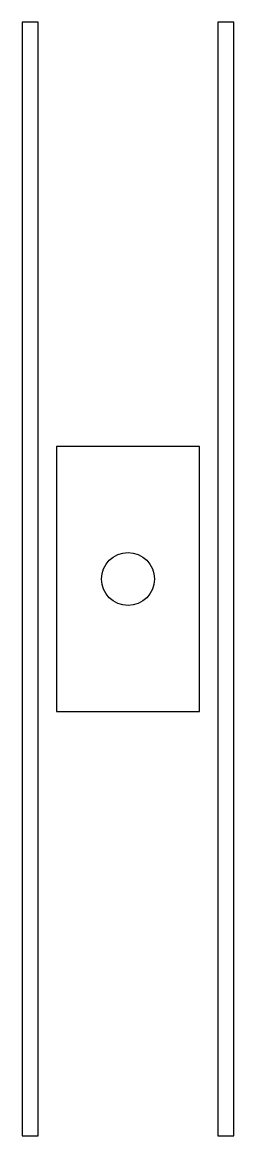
# Model space of a CAD drawing. Header units: metres. Extents: x -20 to 20, y -80 to 130.
import ezdxf

# ---------------------------------------------------------------- set-up
doc = ezdxf.new("R2010")
doc.units = ezdxf.units.M

msp = doc.modelspace()

# ---------------------------------------------------------------- linework, layer by layer
at = {"layer": 'PARAMETRIX'}
for p, q in [((-17, 130), (-20, 130)), ((-20, 130), (-20, -80)), ((-17, -80), (-17, 130)), ((20, 130), (17, 130)), ((17, 130), (17, -80)), ((20, -80), (20, 130)), ((13.5, 50), (-13.5, 50)), ((-13.5, 50), (-13.5, 0)), ((13.5, 0), (13.5, 50)), ((-13.5, 0), (13.5, 0)), ((-20, -80), (-17, -80)), ((17, -80), (20, -80))]:
    msp.add_line(p, q, dxfattribs=at)
msp.add_circle((0, 25), 5, dxfattribs=at)

doc.saveas('drawing.dxf')
